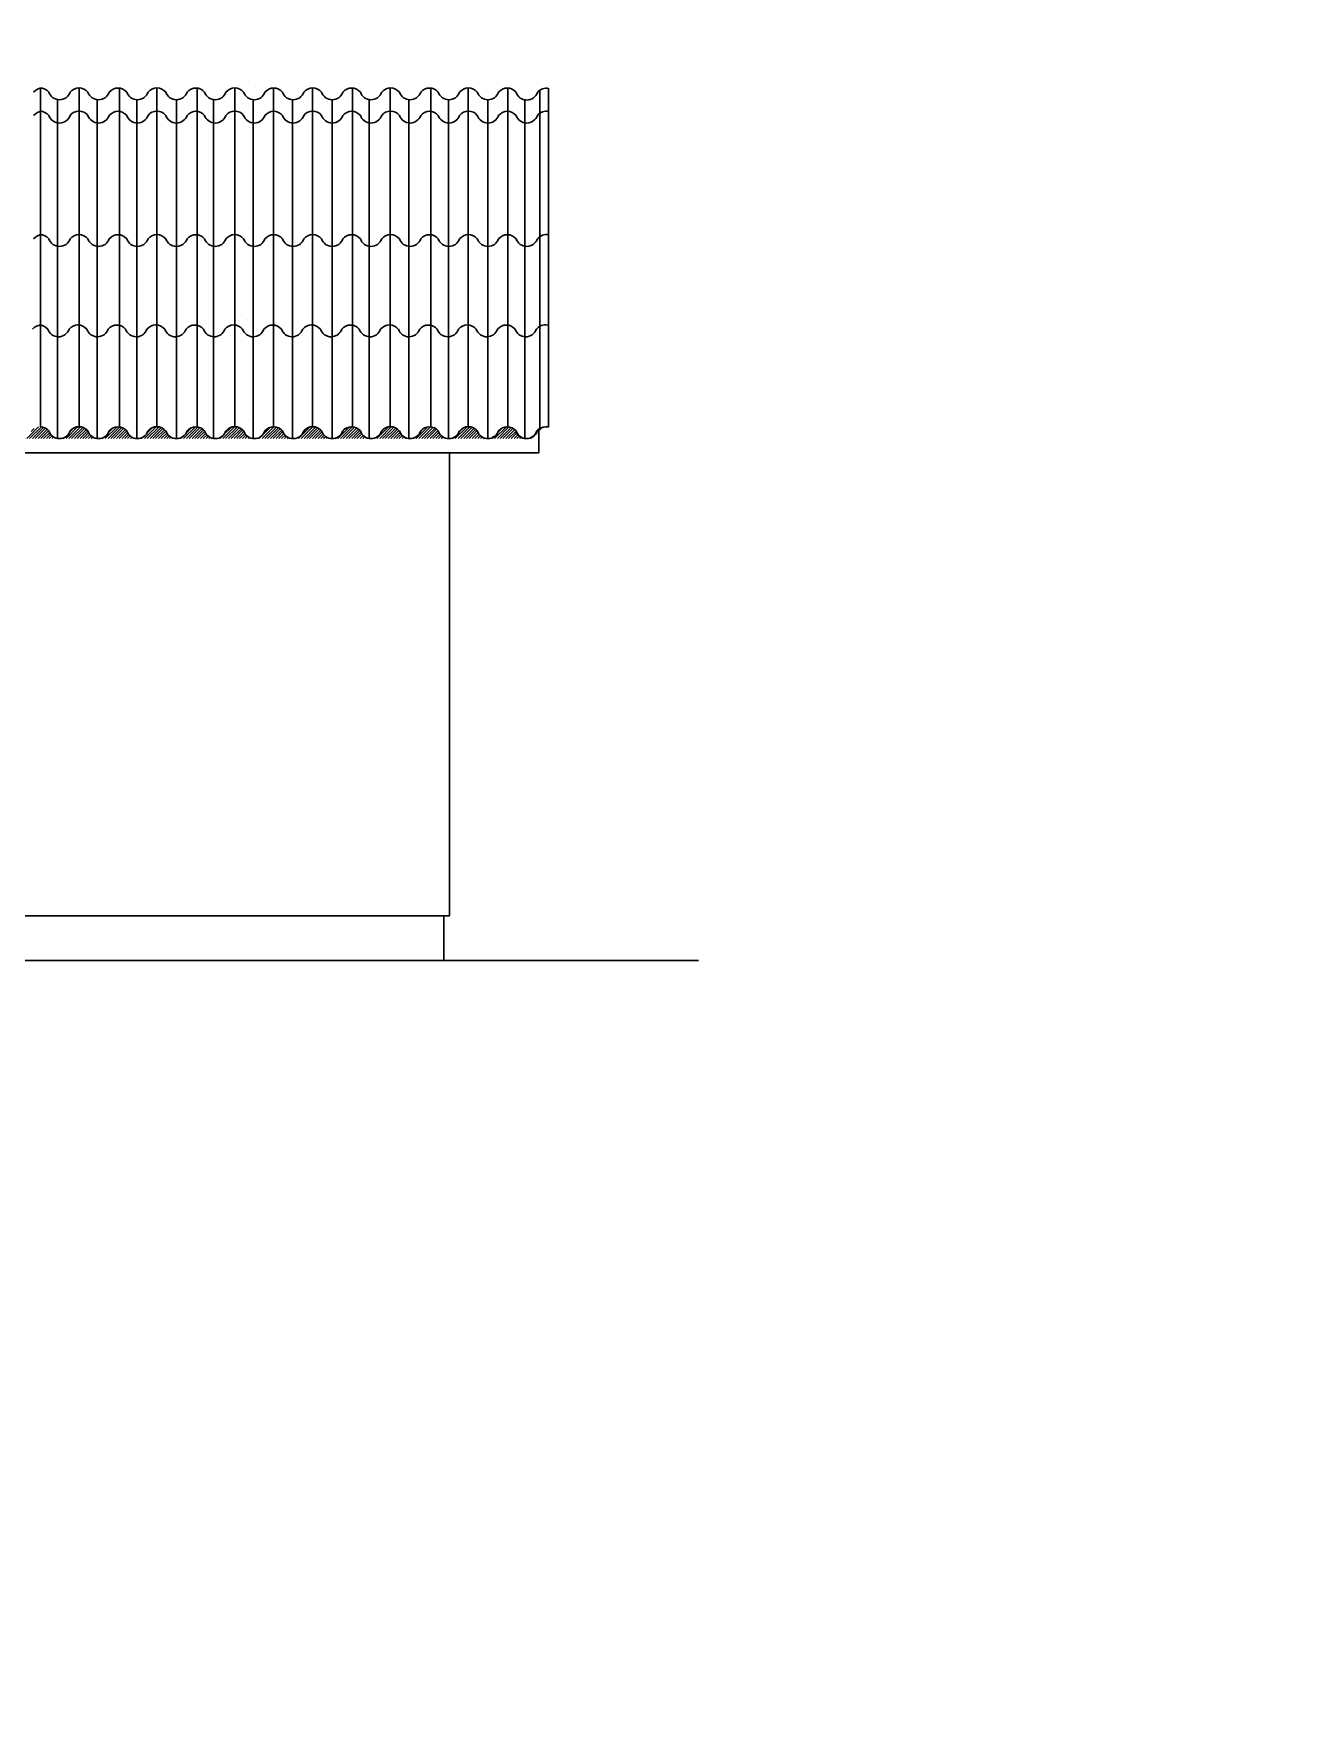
# Model space of a CAD drawing. Extents: x -49 to 264, y -41 to 22.
# Drawn here: x 20.46 to 26.82, y -0.74 to 7.75 of the extents above; entities that cross this region are included whole.
import ezdxf

# ---------------------------------------------------------------- set-up
doc = ezdxf.new("R2010")
doc.units = 0
doc.header["$LTSCALE"] = 20
doc.layers.get('0').update_dxf_attribs({"linetype": 'CONTINUOUS'})
doc.layers.get('DEFPOINTS').update_dxf_attribs({"linetype": 'CONTINUOUS'})
for name, color, linetype in [('COTAS', 244, 'CONTINUOUS'), ('EQUIPAMENTOS', 1, 'CONTINUOUS'), ('JANELA', 1, 'CONTINUOUS'), ('MADEIRAME', 244, 'CONTINUOUS'), ('MADEIRAMENTO', 1, 'CONTINUOUS'), ('TELHA', 30, 'CONTINUOUS'), ('VISTAL', 30, 'CONTINUOUS')]:
    doc.layers.add(name, color=color, linetype=linetype)
doc.styles.add('ROMANC', font='ROMANC.SHX')
doc.dimstyles.get("Standard").update_dxf_attribs({"dimtxt": 0.08, "dimasz": 0.12, "dimexe": 0.15, "dimexo": 0.0625, "dimgap": 0.04, "dimtad": 1, "dimzin": 0, "dimtxsty": 'ROMANC', "dimblk1": 'OBLIQUE', "dimblk2": 'OBLIQUE', "dimsah": 1, "dimcen": 0.09, "dimdle": 0.01, "dimclrd": 30, "dimclre": 30, "dimclrt": 244, "dimazin": 3, "dimtfac": 1, "dimtdec": 3, "dimtofl": 0, "dimtmove": 0, "dimatfit": 3, "dimtolj": 1, "dimtzin": 0})

# ---------------------------------------------------------------- blocks, each defined once
blk = doc.blocks.new('*X33')
at = {"color": 0, "linetype": 'CONTINUOUS'}
for p, q in [((262.6814, -53.2256), (262.7388, -53.1682)), ((262.6956, -53.2256), (262.7554, -53.1658)), ((262.7097, -53.2256), (262.768, -53.1673)), ((262.7238, -53.2256), (262.7786, -53.1708)), ((262.738, -53.2256), (262.7877, -53.1759)), ((262.7521, -53.2256), (262.7954, -53.1824)), ((262.7663, -53.2256), (262.8012, -53.1907)), ((262.7804, -53.2256), (262.8061, -53.1999)), ((262.7946, -53.2256), (262.8123, -53.2079)), ((262.8087, -53.2256), (262.8198, -53.2145)), ((262.8794, -53.2256), (262.9364, -53.1687)), ((262.8935, -53.2256), (262.9526, -53.1665)), ((262.9077, -53.2256), (262.9652, -53.1681)), ((262.9218, -53.2256), (262.9757, -53.1717)), ((262.936, -53.2256), (262.9847, -53.1769)), ((262.9501, -53.2256), (262.9924, -53.1834)), ((262.9643, -53.2256), (262.9978, -53.192)), ((262.9784, -53.2256), (263.0029, -53.2011)), ((262.9925, -53.2256), (263.0093, -53.2089)), ((263.0067, -53.2256), (263.0169, -53.2154)), ((262.6673, -53.2256), (262.6682, -53.2247)), ((262.8228, -53.2256), (262.8285, -53.2199)), ((262.837, -53.2256), (262.8388, -53.2238)), ((262.8653, -53.2256), (262.8664, -53.2245)), ((263.0208, -53.2256), (263.0259, -53.2206)), ((263.035, -53.2256), (263.0363, -53.2242))]:
    blk.add_line(p, q, dxfattribs=at)
blk = doc.blocks.new('*X32')
at = {"color": 0, "linetype": 'CONTINUOUS'}
for p, q in [((261.1116, -53.2256), (261.1703, -53.167)), ((261.1258, -53.2256), (261.1855, -53.1659)), ((261.1399, -53.2256), (261.1975, -53.168)), ((261.1541, -53.2256), (261.2077, -53.172)), ((261.1682, -53.2256), (261.2164, -53.1774)), ((261.1823, -53.2256), (261.2238, -53.1842)), ((261.1965, -53.2256), (261.2289, -53.1932)), ((261.2106, -53.2256), (261.2342, -53.2021)), ((261.2248, -53.2256), (261.2407, -53.2097)), ((261.2389, -53.2256), (261.2485, -53.216)), ((261.3096, -53.2256), (261.3677, -53.1675)), ((261.3238, -53.2256), (261.3827, -53.1667)), ((261.3379, -53.2256), (261.3947, -53.1688)), ((261.3521, -53.2256), (261.4048, -53.1729)), ((261.3662, -53.2256), (261.4134, -53.1784)), ((261.3803, -53.2256), (261.4207, -53.1852)), ((261.3945, -53.2256), (261.4256, -53.1945)), ((261.4086, -53.2256), (261.431, -53.2032)), ((261.4228, -53.2256), (261.4377, -53.2106)), ((261.4369, -53.2256), (261.4457, -53.2168)), ((261.5076, -53.2256), (261.5668, -53.1664)), ((261.5218, -53.2256), (261.5812, -53.1661)), ((261.5297, -53.1893), (261.544, -53.1751)), ((261.5359, -53.2256), (261.5929, -53.1686)), ((261.55, -53.2256), (261.6027, -53.1729)), ((261.5642, -53.2256), (261.6112, -53.1786)), ((261.5783, -53.2256), (261.6184, -53.1856)), ((261.5925, -53.2256), (261.6231, -53.1949)), ((261.6066, -53.2256), (261.6286, -53.2036)), ((261.6208, -53.2256), (261.6354, -53.211)), ((261.6349, -53.2256), (261.6434, -53.2171)), ((261.7056, -53.2256), (261.7642, -53.167)), ((261.7197, -53.2256), (261.7785, -53.1669)), ((261.7266, -53.1905), (261.7423, -53.1748)), ((261.7339, -53.2256), (261.79, -53.1695)), ((261.748, -53.2256), (261.7998, -53.1738)), ((261.7622, -53.2256), (261.8082, -53.1796)), ((261.7763, -53.2256), (261.8153, -53.1866)), ((261.7905, -53.2256), (261.8199, -53.1962)), ((261.8046, -53.2256), (261.8255, -53.2047)), ((261.8187, -53.2256), (261.8325, -53.2119)), ((261.8329, -53.2256), (261.8407, -53.2178)), ((261.9036, -53.2256), (261.9632, -53.1661)), ((261.9177, -53.2256), (261.9769, -53.1664)), ((261.921, -53.194), (261.9434, -53.1716)), ((261.9319, -53.2256), (261.9882, -53.1693)), ((261.946, -53.2256), (261.9978, -53.1739)), ((261.9602, -53.2256), (262.006, -53.1798)), ((261.9743, -53.2256), (262.0129, -53.187)), ((261.9884, -53.2256), (262.0174, -53.1967)), ((262.0026, -53.2256), (262.0231, -53.2051)), ((262.0167, -53.2256), (262.0301, -53.2122)), ((262.0309, -53.2256), (262.0384, -53.2181)), ((262.1016, -53.2256), (262.1605, -53.1667)), ((262.1157, -53.2256), (262.1741, -53.1672)), ((262.1176, -53.1955), (262.1413, -53.1718)), ((262.1299, -53.2256), (262.1853, -53.1702)), ((262.144, -53.2256), (262.1948, -53.1748)), ((262.1582, -53.2256), (262.203, -53.1808)), ((262.1723, -53.2256), (262.2096, -53.1883)), ((262.1864, -53.2256), (262.2142, -53.1979)), ((262.2006, -53.2256), (262.2201, -53.2061)), ((262.2147, -53.2256), (262.2273, -53.2131)), ((262.2854, -53.2256), (262.2945, -53.2165)), ((262.2996, -53.2256), (262.3593, -53.1659)), ((262.3109, -53.2002), (262.3415, -53.1696)), ((262.3137, -53.2256), (262.3725, -53.1668)), ((262.3279, -53.2256), (262.3834, -53.17)), ((262.342, -53.2256), (262.3927, -53.1749)), ((262.3561, -53.2256), (262.4007, -53.1811)), ((262.3703, -53.2256), (262.4071, -53.1888)), ((262.3844, -53.2256), (262.4117, -53.1983)), ((262.3986, -53.2256), (262.4177, -53.2065)), ((262.4127, -53.2256), (262.4249, -53.2134)), ((262.4834, -53.2256), (262.4941, -53.2149)), ((262.4976, -53.2256), (262.5566, -53.1665)), ((262.5065, -53.2025), (262.5391, -53.1699)), ((262.5117, -53.2256), (262.5697, -53.1676)), ((262.5258, -53.2256), (262.5805, -53.1709)), ((262.54, -53.2256), (262.5898, -53.1758)), ((262.5541, -53.2256), (262.5977, -53.1821)), ((262.5683, -53.2256), (262.6037, -53.1902)), ((262.5824, -53.2256), (262.6085, -53.1995)), ((262.5966, -53.2256), (262.6147, -53.2075)), ((262.6107, -53.2256), (262.6221, -53.2142)), ((261.0975, -53.2256), (261.0997, -53.2234)), ((261.2531, -53.2256), (261.2576, -53.2211)), ((261.2672, -53.2256), (261.2683, -53.2246)), ((261.2955, -53.2256), (261.298, -53.2231)), ((261.451, -53.2256), (261.455, -53.2216)), ((261.4652, -53.2256), (261.4659, -53.2249)), ((261.4935, -53.2256), (261.497, -53.2221)), ((261.649, -53.2256), (261.6528, -53.2219)), ((261.6632, -53.2256), (261.6638, -53.225)), ((261.6915, -53.2256), (261.6955, -53.2216)), ((261.847, -53.2256), (261.8503, -53.2224)), ((261.8612, -53.2256), (261.8615, -53.2253)), ((261.8895, -53.2256), (261.895, -53.22)), ((262.045, -53.2256), (262.0481, -53.2226)), ((262.0592, -53.2256), (262.0594, -53.2253)), ((262.0733, -53.2256), (262.0734, -53.2255)), ((262.0874, -53.2256), (262.0938, -53.2193)), ((262.2289, -53.2256), (262.2357, -53.2188)), ((262.243, -53.2256), (262.2456, -53.2231)), ((262.2713, -53.2256), (262.2717, -53.2253)), ((262.4269, -53.2256), (262.4334, -53.219)), ((262.441, -53.2256), (262.4434, -53.2232)), ((262.4693, -53.2256), (262.4698, -53.2251)), ((262.6248, -53.2256), (262.6308, -53.2197)), ((262.639, -53.2256), (262.6409, -53.2237))]:
    blk.add_line(p, q, dxfattribs=at)
blk = doc.blocks.new('*X1')
at = {"color": 0, "linetype": 'CONTINUOUS'}
for p, q in [((252.6282, -53.8071), (252.6282, -53.8071)), ((252.7024, -53.7359), (252.7024, -53.7359)), ((252.7349, -53.7605), (252.7349, -53.7605))]:
    blk.add_line(p, q, dxfattribs=at)
blk = doc.blocks.new('*X34')
at = {"color": 0, "linetype": 'CONTINUOUS'}
for p, q in [((263.0774, -53.2256), (263.1104, -53.1926)), ((263.0915, -53.2256), (263.1104, -53.2068)), ((263.0633, -53.2256), (263.065, -53.2238)), ((263.1057, -53.2256), (263.1104, -53.2209))]:
    blk.add_line(p, q, dxfattribs=at)
blk = doc.blocks.new('_OBLIQUE')
at = {"color": 0, "linetype": 'BYBLOCK'}
blk.add_line((-0.5, -0.5), (0.5, 0.5), dxfattribs=at)
blk = doc.blocks.new('*D285')
at = {"color": 30, "linetype": 'BYBLOCK'}
for p, q in [((5.4514, 16.7744), (3.9857, 16.7744)), ((4.1357, 16.7844), (4.1357, 16.6444)), ((5.4514, 16.6444), (3.9857, 16.6444)), ((4.1357, 16.6444), (4.1357, 16.2005)), ((34.6053, 8.3979), (34.6053, 9.8479)), ((34.5022, 9.8379), (34.4553, 9.8379)), ((32.265, 9.5685), (34.255, 9.5685)), ((32.275, 9.5379), (32.275, 9.4185)), ((34.245, 9.5379), (34.245, 9.4185)), ((34.3609, 8.4079), (34.4553, 8.4079)), ((256.8586, -40.1982), (257.1335, -40.1982)), ((257.0835, -40.1982), (257.0835, -40.2358)), ((257.0835, -40.5982), (257.0835, -40.5606))]:
    blk.add_line(p, q, dxfattribs=at)
at = {"layer": 'DEFPOINTS', "color": 0, "linetype": 'BYBLOCK'}
for p in [(5.7514, 16.7744), (4.1357, 16.6444), (5.7514, 16.6444), (32.275, 9.8379), (34.245, 9.8379), (34.6053, 9.8379), (34.8022, 9.8379), (34.245, 9.5685), (34.6609, 8.4079), (256.7961, -40.1982), (257.0835, -40.1982), (256.7961, -40.5982)]:
    blk.add_point(p, dxfattribs=at)
at = {"color": 30, "linetype": 'BYBLOCK'}
for p, xscale, yscale, zscale, rotation in [((4.1357, 16.7744), 0.12, 0.12, 0.12, 90), ((4.1357, 16.6444), 0.12, 0.12, 0.12, 270), ((34.6053, 9.8379), 0.12, 0.12, 0.12, 90), ((32.275, 9.5685), 0.12, 0.12, 0.12, 180), ((34.6053, 8.4079), 0.12, 0.12, 0.12, 270), ((257.0835, -40.1982), 0.05, 0.05, 0.05, 90), ((257.0835, -40.5982), 0.05, 0.05, 0.05, 270)]:
    blk.add_blockref('_OBLIQUE', p, dxfattribs=dict(at, xscale=xscale, yscale=yscale, zscale=zscale, rotation=rotation))
at = {"color": 30, "linetype": 'BYBLOCK', "xscale": 0.12, "yscale": 0.12, "zscale": 0.12}
blk.add_blockref('_OBLIQUE', (34.245, 9.5685), dxfattribs=at)
at = {"color": 244, "linetype": 'BYBLOCK', "attachment_point": 5, "rotation": 90, "style": 'ROMANC'}
for s, insert, char_height in [('\\A1;0.13', (4.0557, 16.3625), 0.08), ('\\A1;{1.53}', (34.5253, 9.1229), 0.08), ('\\A1;0.40', (257.0835, -40.3982), 0.1)]:
    blk.add_mtext(s, dxfattribs=dict(at, insert=insert, char_height=char_height))
at = {"color": 244, "linetype": 'BYBLOCK', "insert": (33.26, 9.6485), "char_height": 0.08, "attachment_point": 5, "style": 'ROMANC'}
blk.add_mtext('\\A1;1.97', dxfattribs=at)
blk = doc.blocks.new('*D286')
at = {"color": 30, "linetype": 'BYBLOCK'}
for p, q in [((5.4514, 15.5444), (3.9879, 15.5444)), ((4.1379, 15.5544), (4.1379, 15.4144)), ((5.4514, 15.4144), (3.9879, 15.4144)), ((4.1379, 15.4144), (4.1379, 14.9705)), ((30.1071, 11.4748), (30.1071, 11.2933)), ((30.0571, 11.3933), (30.6571, 11.3933)), ((30.6071, 11.4239), (30.6071, 11.2933)), ((34.335, 9.5589), (36.3307, 9.5589)), ((34.345, 9.5379), (34.345, 9.4089)), ((36.3207, 9.5379), (36.3207, 9.4089)), ((263.1948, -40.2981), (263.1948, -40.5684)), ((262.6661, -40.5107), (262.6661, -40.5684)), ((262.6661, -40.5184), (262.7205, -40.5184)), ((263.1948, -40.5184), (263.1405, -40.5184))]:
    blk.add_line(p, q, dxfattribs=at)
at = {"layer": 'DEFPOINTS', "color": 0, "linetype": 'BYBLOCK'}
for p in [(5.7514, 15.5444), (4.1379, 15.4144), (5.7514, 15.4144), (30.1071, 12.8748), (30.6071, 12.8239), (30.6071, 11.3933), (34.345, 9.8379), (36.3207, 9.8379), (36.3207, 9.5589), (263.1948, -40.2356), (262.6661, -40.4482), (263.1948, -40.5184)]:
    blk.add_point(p, dxfattribs=at)
at = {"color": 30, "linetype": 'BYBLOCK'}
for p, xscale, yscale, zscale, rotation in [((4.1379, 15.5444), 0.12, 0.12, 0.12, 90), ((4.1379, 15.4144), 0.12, 0.12, 0.12, 270), ((30.1071, 11.3933), 0.1, 0.1, 0.1, 180), ((34.345, 9.5589), 0.12, 0.12, 0.12, 180), ((262.6661, -40.5184), 0.05, 0.05, 0.05, 180)]:
    blk.add_blockref('_OBLIQUE', p, dxfattribs=dict(at, xscale=xscale, yscale=yscale, zscale=zscale, rotation=rotation))
for p, xscale, yscale, zscale in [((30.6071, 11.3933), 0.1, 0.1, 0.1), ((36.3207, 9.5589), 0.12, 0.12, 0.12), ((263.1948, -40.5184), 0.05, 0.05, 0.05)]:
    blk.add_blockref('_OBLIQUE', p, dxfattribs=dict(at, xscale=xscale, yscale=yscale, zscale=zscale))
at = {"color": 244, "linetype": 'BYBLOCK', "insert": (4.0579, 15.1325), "char_height": 0.08, "attachment_point": 5, "rotation": 90, "style": 'ROMANC'}
blk.add_mtext('\\A1;0.13', dxfattribs=at)
at = {"color": 244, "linetype": 'BYBLOCK', "attachment_point": 5, "style": 'ROMANC'}
for s, insert, char_height in [('\\A1;0.50', (30.3571, 11.4733), 0.08), ('\\A1;1.98', (35.3329, 9.6389), 0.08), ('\\A1;{0.500}', (262.9305, -40.5184), 0.1)]:
    blk.add_mtext(s, dxfattribs=dict(at, insert=insert, char_height=char_height))

msp = doc.modelspace()

# ---------------------------------------------------------------- linework, layer by layer
at = {"color": 0, "linetype": 'CONTINUOUS'}
msp.add_line((21.9786, 5.7051), (21.9828, 5.7093), dxfattribs=at)
at = {"color": 30, "linetype": 'CONTINUOUS'}
for p, q in [((21.9928, 5.7051), (22.0521, 5.7645)), ((22.0069, 5.7051), (22.0663, 5.7645)), ((22.021, 5.7051), (22.0778, 5.7619)), ((22.0352, 5.7051), (22.0875, 5.7575)), ((22.0493, 5.7051), (22.0959, 5.7517)), ((22.0635, 5.7051), (22.103, 5.7446)), ((22.0776, 5.7051), (22.1076, 5.7352)), ((22.0918, 5.7051), (22.1132, 5.7266)), ((22.1059, 5.7051), (22.1201, 5.7193)), ((22.12, 5.7051), (22.1282, 5.7133)), ((22.1342, 5.7051), (22.1377, 5.7086)), ((22.1483, 5.7051), (22.1488, 5.7056)), ((22.1766, 5.7051), (22.1813, 5.7099)), ((22.1907, 5.7051), (22.2495, 5.7639)), ((22.2049, 5.7051), (22.2635, 5.7637)), ((22.21, 5.7385), (22.2288, 5.7573)), ((22.219, 5.7051), (22.2749, 5.761)), ((22.2332, 5.7051), (22.2846, 5.7566)), ((22.2473, 5.7051), (22.2929, 5.7507)), ((22.2615, 5.7051), (22.2999, 5.7436)), ((22.2756, 5.7051), (22.3044, 5.7339)), ((22.2897, 5.7051), (22.3101, 5.7255)), ((22.3039, 5.7051), (22.3172, 5.7184)), ((22.318, 5.7051), (22.3255, 5.7126)), ((22.3322, 5.7051), (22.3351, 5.7081)), ((22.3605, 5.7051), (22.3606, 5.7052)), ((22.3746, 5.7051), (22.3812, 5.7117)), ((22.3887, 5.7051), (22.4484, 5.7648)), ((22.4029, 5.7051), (22.4619, 5.7642)), ((22.4042, 5.7347), (22.4294, 5.76)), ((22.417, 5.7051), (22.4731, 5.7612)), ((22.4312, 5.7051), (22.4825, 5.7565)), ((22.4453, 5.7051), (22.4907, 5.7505)), ((22.4594, 5.7051), (22.4975, 5.7432)), ((22.4736, 5.7051), (22.5019, 5.7335)), ((22.4877, 5.7051), (22.5078, 5.7252)), ((22.5019, 5.7051), (22.5148, 5.7181)), ((22.516, 5.7051), (22.5232, 5.7123)), ((22.5302, 5.7051), (22.5329, 5.7079)), ((22.5443, 5.7051), (22.5445, 5.7053)), ((22.5584, 5.7051), (22.5586, 5.7053)), ((22.5726, 5.7051), (22.5801, 5.7127)), ((22.5867, 5.7051), (22.6457, 5.7641)), ((22.6006, 5.7331), (22.6272, 5.7597)), ((22.6009, 5.7051), (22.6591, 5.7634)), ((22.615, 5.7051), (22.6702, 5.7603)), ((22.6292, 5.7051), (22.6796, 5.7556)), ((22.6433, 5.7051), (22.6876, 5.7495)), ((22.6574, 5.7051), (22.6941, 5.7418)), ((22.6716, 5.7051), (22.6987, 5.7323)), ((22.6857, 5.7051), (22.7047, 5.7241)), ((22.6999, 5.7051), (22.712, 5.7172)), ((22.714, 5.7051), (22.7205, 5.7116)), ((22.7281, 5.7051), (22.7305, 5.7074)), ((22.7564, 5.7051), (22.757, 5.7057)), ((22.7706, 5.7051), (22.782, 5.7166)), ((22.7847, 5.7051), (22.8445, 5.7649)), ((22.7927, 5.7273), (22.8272, 5.7617)), ((22.7989, 5.7051), (22.8575, 5.7638)), ((22.813, 5.7051), (22.8683, 5.7604)), ((22.8271, 5.7051), (22.8775, 5.7555)), ((22.8413, 5.7051), (22.8854, 5.7492)), ((22.8554, 5.7051), (22.8915, 5.7413)), ((22.8696, 5.7051), (22.8963, 5.7318)), ((22.8837, 5.7051), (22.9023, 5.7237)), ((22.8979, 5.7051), (22.9096, 5.7169)), ((22.912, 5.7051), (22.9182, 5.7114)), ((22.9261, 5.7051), (22.9283, 5.7073)), ((22.9544, 5.7051), (22.9551, 5.7058)), ((22.9686, 5.7051), (22.9847, 5.7213)), ((22.9853, 5.7218), (23.0248, 5.7613))]:
    msp.add_line(p, q, dxfattribs=at)
at = {"color": 1, "linetype": 'CONTINUOUS'}
msp.add_line((22.0133, 5.7398), (22.0307, 5.7572), dxfattribs=at)
at = {"layer": 'EQUIPAMENTOS', "color": 30, "linetype": 'CONTINUOUS'}
for p, q in [((20.5782, 7.4186), (20.5782, 7.3357)), ((20.7782, 7.4186), (20.7782, 7.3357)), ((20.9782, 7.4186), (20.9782, 7.3357)), ((21.1782, 7.4186), (21.1782, 7.3357)), ((21.3649, 7.4186), (21.3649, 7.3357)), ((21.5649, 7.4186), (21.5649, 7.3357)), ((21.7649, 7.4186), (21.7649, 7.3357)), ((21.9649, 7.4186), (21.9649, 7.3357)), ((22.1516, 7.4186), (22.1516, 7.3357)), ((22.3516, 7.4186), (22.3516, 7.3357)), ((22.5516, 7.4186), (22.5516, 7.3357)), ((22.7516, 7.4186), (22.7516, 7.3357)), ((22.9383, 7.4186), (22.9383, 7.3357))]:
    msp.add_line(p, q, dxfattribs=at)
at = {"layer": 'EQUIPAMENTOS', "color": 244, "linetype": 'CONTINUOUS'}
for p, q in [((23.0133, 7.4639), (23.0133, 5.7529)), ((20.5782, 7.3357), (20.5782, 5.7052)), ((20.7782, 7.3357), (20.7782, 5.7052)), ((20.9782, 7.3357), (20.9782, 5.7052)), ((21.1782, 7.3357), (21.1782, 5.7052)), ((21.3649, 7.3357), (21.3649, 5.7052)), ((21.5649, 7.3361), (21.5649, 5.7052)), ((21.7649, 7.3357), (21.7649, 5.7052)), ((21.9649, 7.3357), (21.9649, 5.7052)), ((22.1516, 7.3357), (22.1516, 5.7052)), ((22.3516, 7.3357), (22.3516, 5.7052)), ((22.5516, 7.3357), (22.5516, 5.7052)), ((22.7516, 7.3357), (22.7516, 5.7052)), ((22.9383, 7.3357), (22.9383, 5.7052))]:
    msp.add_line(p, q, dxfattribs=at)
at = {"layer": 'EQUIPAMENTOS', "color": 30, "linetype": 'CONTINUOUS'}
for centre, start, end in [((20.501, 7.4183), 90, 140.75049), ((20.4895, 7.4184), 39.24951, 90), ((20.6862, 7.4191), 90, 141.77775), ((20.6862, 7.4191), 38.22225, 90), ((20.8829, 7.4184), 90, 140.75049), ((20.8829, 7.4184), 39.24951, 90), ((21.0796, 7.4191), 90, 141.77775), ((21.0796, 7.4191), 38.22225, 90), ((21.2762, 7.4184), 90, 140.75049), ((21.2762, 7.4184), 39.24951, 90), ((21.4729, 7.4191), 90, 141.77775), ((21.4729, 7.4191), 38.22225, 90), ((21.6696, 7.4184), 90, 140.75049), ((21.6696, 7.4184), 39.24951, 90), ((21.8662, 7.4191), 90, 141.77775), ((21.8662, 7.4191), 38.22225, 90), ((22.0629, 7.4184), 90, 140.75049), ((22.0629, 7.4184), 39.24951, 90), ((22.0629, 7.4184), 39.24951, 90), ((22.2596, 7.4191), 90, 141.77775), ((22.2596, 7.4191), 38.22225, 90), ((22.4563, 7.4184), 90, 140.75049), ((22.4563, 7.4184), 39.24951, 90), ((22.6529, 7.4191), 90, 141.77775), ((22.6529, 7.4191), 38.22225, 90), ((22.8496, 7.4184), 90, 140.75049), ((22.8496, 7.4184), 39.24951, 90), ((23.0463, 7.4174), 78.05374, 141.77775), ((20.5876, 7.473), 199.00789, 340.89032), ((20.7849, 7.473), 199.10968, 340.99211), ((20.9809, 7.473), 199.00789, 340.89032), ((21.1782, 7.473), 199.10968, 340.99211), ((21.3743, 7.473), 199.00789, 340.89032), ((21.5715, 7.473), 199.10968, 340.99211), ((21.7676, 7.473), 199.00789, 340.89032), ((21.9649, 7.473), 199.10968, 340.99211), ((22.1609, 7.473), 199.00789, 340.89032), ((22.3582, 7.473), 199.10968, 340.99211), ((22.5543, 7.473), 199.00789, 340.89032), ((22.7516, 7.473), 199.10968, 340.99211), ((22.9476, 7.4713), 199.00789, 340.89032), ((20.501, 7.3007), 90, 140.75049), ((20.4895, 7.3008), 39.24951, 90), ((20.5876, 7.3554), 199.00789, 340.89032), ((20.6862, 7.3015), 90, 141.77775), ((20.6862, 7.3015), 38.22225, 90), ((20.7849, 7.3554), 199.10968, 340.99211), ((20.8829, 7.3008), 90, 140.75049), ((20.8829, 7.3008), 39.24951, 90), ((20.9809, 7.3554), 199.00789, 340.89032), ((21.0796, 7.3015), 90, 141.77775), ((21.0796, 7.3015), 38.22225, 90), ((21.1782, 7.3554), 199.10968, 340.99211), ((21.2762, 7.3008), 90, 140.75049), ((21.2762, 7.3008), 39.24951, 90), ((21.3743, 7.3554), 199.00789, 340.89032), ((21.4729, 7.3015), 90, 141.77775), ((21.4729, 7.3015), 38.22225, 90), ((21.5715, 7.3554), 199.10968, 340.99211), ((21.6696, 7.3008), 90, 140.75049), ((21.6696, 7.3008), 39.24951, 90), ((21.7676, 7.3554), 199.00789, 340.89032), ((21.8662, 7.3015), 90, 141.77775), ((21.8662, 7.3015), 38.22225, 90), ((21.9649, 7.3554), 199.10968, 340.99211), ((22.0629, 7.3008), 90, 140.75049), ((22.0629, 7.3008), 39.24951, 90), ((22.0629, 7.3008), 39.24951, 90), ((22.1609, 7.3554), 199.00789, 340.89032), ((22.2596, 7.3015), 90, 141.77775), ((22.2596, 7.3015), 38.22225, 90), ((22.3582, 7.3554), 199.10968, 340.99211), ((22.4563, 7.3008), 90, 140.75049), ((22.4563, 7.3008), 39.24951, 90), ((22.5543, 7.3554), 199.00789, 340.89032), ((22.6529, 7.3015), 90, 141.77775), ((22.6529, 7.3015), 38.22225, 90), ((22.7516, 7.3554), 199.10968, 340.99211), ((22.8496, 7.3008), 90, 140.75049), ((22.8496, 7.3008), 39.24951, 90), ((22.9476, 7.3554), 199.00789, 340.89032), ((23.0463, 7.3015), 78.05374, 141.77775), ((22.0629, 5.7073), 39.24951, 90), ((22.9447, 5.7619), 199.10968, 340.99211), ((23.0427, 5.7072), 90, 140.75049)]:
    msp.add_arc(centre, 0.057, start, end, dxfattribs=at)
at = {"layer": 'EQUIPAMENTOS', "color": 244, "linetype": 'CONTINUOUS'}
for centre, start, end in [((20.501, 6.6776), 90, 140.75049), ((20.4895, 6.6777), 39.24951, 90), ((20.5876, 6.7323), 199.00789, 340.89032), ((20.6862, 6.6784), 90, 141.77775), ((20.6862, 6.6784), 38.22225, 90), ((20.7849, 6.7323), 199.10968, 340.99211), ((20.8829, 6.6777), 90, 140.75049), ((20.8829, 6.6777), 39.24951, 90), ((20.9809, 6.7323), 199.00789, 340.89032), ((21.0796, 6.6784), 90, 141.77775), ((21.0796, 6.6784), 38.22225, 90), ((21.1782, 6.7323), 199.10968, 340.99211), ((21.2762, 6.6777), 90, 140.75049), ((21.2762, 6.6777), 39.24951, 90), ((21.3743, 6.7323), 199.00789, 340.89032), ((21.4729, 6.6784), 90, 141.77775), ((21.4729, 6.6784), 38.22225, 90), ((21.5715, 6.7323), 199.10968, 340.99211), ((21.6696, 6.6777), 90, 140.75049), ((21.6696, 6.6777), 39.24951, 90), ((21.7676, 6.7323), 199.00789, 340.89032), ((21.8662, 6.6784), 90, 141.77775), ((21.8662, 6.6784), 38.22225, 90), ((21.9649, 6.7323), 199.10968, 340.99211), ((22.0629, 6.6777), 90, 140.75049), ((22.0629, 6.6777), 39.24951, 90), ((22.0629, 6.6777), 39.24951, 90), ((22.1609, 6.7323), 199.00789, 340.89032), ((22.2596, 6.6784), 90, 141.77775), ((22.2596, 6.6784), 38.22225, 90), ((22.3582, 6.7323), 199.10968, 340.99211), ((22.4563, 6.6777), 90, 140.75049), ((22.4563, 6.6777), 39.24951, 90), ((22.5543, 6.7323), 199.00789, 340.89032), ((22.6529, 6.6784), 90, 141.77775), ((22.6529, 6.6784), 38.22225, 90), ((22.7516, 6.7323), 199.10968, 340.99211), ((22.8496, 6.6777), 90, 140.75049), ((22.8496, 6.6777), 39.24951, 90), ((22.9476, 6.7323), 199.00789, 340.89032), ((23.0463, 6.6784), 78.05374, 141.77775), ((20.4956, 6.2213), 90, 140.75049), ((20.4841, 6.2214), 39.24951, 90), ((20.5821, 6.276), 199.00789, 340.89032), ((20.6807, 6.2221), 90, 141.77775), ((20.6807, 6.2221), 38.22225, 90), ((20.7794, 6.276), 199.10968, 340.99211), ((20.8774, 6.2214), 90, 140.75049), ((20.8774, 6.2214), 39.24951, 90), ((20.9754, 6.276), 199.00789, 340.89032), ((21.0741, 6.2221), 90, 141.77775), ((21.0741, 6.2221), 38.22225, 90), ((21.1727, 6.276), 199.10968, 340.99211), ((21.2708, 6.2214), 90, 140.75049), ((21.2708, 6.2214), 39.24951, 90), ((21.3688, 6.276), 199.00789, 340.89032), ((21.4674, 6.2221), 90, 141.77775), ((21.4674, 6.2221), 38.22225, 90), ((21.5661, 6.276), 199.10968, 340.99211), ((21.6641, 6.2214), 90, 140.75049), ((21.6641, 6.2214), 39.24951, 90), ((21.7621, 6.276), 199.00789, 340.89032), ((21.8608, 6.2221), 90, 141.77775), ((21.8608, 6.2221), 38.22225, 90), ((21.9594, 6.276), 199.10968, 340.99211), ((22.0574, 6.2214), 90, 140.75049), ((22.0574, 6.2214), 39.24951, 90), ((22.0574, 6.2214), 39.24951, 90), ((22.1555, 6.276), 199.00789, 340.89032), ((22.2541, 6.2221), 90, 141.77775), ((22.2541, 6.2221), 38.22225, 90), ((22.3528, 6.276), 199.10968, 340.99211), ((22.4508, 6.2214), 90, 140.75049), ((22.4508, 6.2214), 39.24951, 90), ((22.5488, 6.276), 199.00789, 340.89032), ((22.6475, 6.2221), 90, 141.77775), ((22.6475, 6.2221), 38.22225, 90), ((22.7461, 6.276), 199.10968, 340.99211), ((22.8441, 6.2214), 90, 140.75049), ((22.8441, 6.2214), 39.24951, 90), ((22.9422, 6.276), 199.00789, 340.89032), ((23.0408, 6.2221), 78.05374, 141.77775)]:
    msp.add_arc(centre, 0.057, start, end, dxfattribs=at)
at = {"layer": 'EQUIPAMENTOS', "color": 1, "linetype": 'CONTINUOUS'}
for centre, start, end in [((20.4895, 5.7073), 39.24951, 90), ((20.5876, 5.762), 199.00789, 340.89032), ((20.6862, 5.708), 90, 141.77775), ((20.6862, 5.708), 38.22225, 90), ((20.7849, 5.762), 199.10968, 340.99211), ((20.8829, 5.7073), 90, 140.75049), ((20.8829, 5.7073), 39.24951, 90), ((20.9809, 5.762), 199.00789, 340.89032), ((21.0796, 5.708), 90, 141.77775), ((21.0796, 5.708), 38.22225, 90), ((21.1782, 5.762), 199.10968, 340.99211), ((21.2762, 5.7073), 90, 140.75049), ((21.2762, 5.7073), 39.24951, 90), ((21.3743, 5.762), 199.00789, 340.89032), ((21.4729, 5.708), 90, 141.77775), ((21.4729, 5.708), 38.22225, 90), ((21.5715, 5.762), 199.10968, 340.99211), ((21.6696, 5.7073), 90, 140.75049), ((21.6696, 5.7073), 39.24951, 90), ((21.7676, 5.762), 199.00789, 340.89032), ((21.8662, 5.708), 90, 141.77775), ((21.8662, 5.708), 38.22225, 90), ((21.9649, 5.762), 199.10968, 340.99211), ((22.0629, 5.7073), 90, 140.75049), ((22.0629, 5.7073), 39.24951, 90), ((22.1609, 5.762), 199.00789, 340.89032), ((22.2596, 5.708), 90, 141.77775), ((22.2596, 5.708), 38.22225, 90), ((22.3582, 5.762), 199.10968, 340.99211), ((22.4563, 5.7073), 90, 140.75049), ((22.4563, 5.7073), 39.24951, 90), ((22.5543, 5.762), 199.00789, 340.89032), ((22.6529, 5.708), 90, 141.77775), ((22.6529, 5.708), 38.22225, 90), ((22.7516, 5.762), 199.10968, 340.99211), ((22.8496, 5.7073), 90, 140.75049), ((22.8496, 5.7073), 39.24951, 90), ((22.9476, 5.762), 199.00789, 340.89032), ((23.0456, 5.7073), 90, 140.75049), ((23.0456, 5.7073), 77.4044, 90)]:
    msp.add_arc(centre, 0.057, start, end, dxfattribs=at)
at = {"layer": 'JANELA', "color": 1, "linetype": 'CONTINUOUS'}
msp.add_line((13.9826, 5.6328), (23.0081, 5.6329), dxfattribs=at)
at = {"layer": 'JANELA', "color": 2, "linetype": 'CONTINUOUS'}
msp.add_line((13.1142, 3.0697), (23.8146, 3.0697), dxfattribs=at)
at = {"layer": 'MADEIRAME', "color": 1, "linetype": 'CONTINUOUS'}
msp.add_line((23.0081, 5.6329), (23.0081, 5.7503), dxfattribs=at)
at = {"layer": 'MADEIRAMENTO', "linetype": 'CONTINUOUS'}
msp.add_line((23.0581, 5.763), (23.0581, 7.4744), dxfattribs=at)
at = {"layer": 'VISTAL', "color": 1, "linetype": 'CONTINUOUS'}
for p, q in [((20.4912, 7.4754), (20.4912, 5.7643)), ((20.6875, 7.4754), (20.6875, 5.7643)), ((20.8901, 7.4754), (20.8901, 5.7643)), ((21.08, 7.4754), (21.08, 5.7643)), ((21.2826, 7.4754), (21.2826, 5.7643)), ((21.4725, 7.4754), (21.4725, 5.7643)), ((21.6688, 7.4754), (21.6688, 5.7643)), ((21.865, 7.4754), (21.865, 5.7643)), ((22.0676, 7.4754), (22.0676, 5.7643)), ((22.2576, 7.4754), (22.2576, 5.7643)), ((22.4635, 7.4754), (22.4635, 5.7643)), ((22.6513, 7.4754), (22.6513, 5.7643)), ((22.8512, 7.4754), (22.8512, 5.7643)), ((22.5581, 5.6328), (22.5581, 3.2956)), ((16.9354, 3.2956), (22.5581, 3.2956)), ((22.5281, 3.2956), (22.5281, 3.0697))]:
    msp.add_line(p, q, dxfattribs=at)

# ---------------------------------------------------------------- block references
at = {"layer": 'TELHA', "color": 30, "linetype": 'CONTINUOUS'}
for p in [(-231.1611, 61.2415), (-231.1611, 61.1239)]:
    msp.add_blockref('*X1', p, dxfattribs=at)
at = {"layer": 'TELHA', "color": 244, "linetype": 'CONTINUOUS'}
for p in [(-231.1611, 60.5009), (-231.1666, 60.0445)]:
    msp.add_blockref('*X1', p, dxfattribs=at)
at = {"layer": 'TELHA', "linetype": 'CONTINUOUS'}
msp.add_blockref('*X1', (-231.1611, 59.5305), dxfattribs=at)
at = {"layer": 'VISTAL', "color": 30, "linetype": 'CONTINUOUS'}
for name in ['*X32', '*X33', '*X34']:
    msp.add_blockref(name, (-241.085, 58.9307), dxfattribs=at)

# ---------------------------------------------------------------- dimensions: what is measured, and where the dimension line sits
at = {"layer": 'COTAS', "color": 30, "linetype": 'CONTINUOUS'}
dim = msp.add_linear_dim(base=(15.9425, 11.2227), p1=(15.4425, 12.7042), p2=(15.9425, 12.6533), dimstyle='STANDARD', override={"dimasz": 0.1, "dimexe": 0.1, "dimexo": 1.4, "dimtad": 1, "dimdle": 0.05}, dxfattribs=at)
dim.commit()
dim.dimension.update_dxf_attribs({"geometry": '*D286', "text_midpoint": (15.6925, 11.3027), "insert": (-14.6646, -0.1706)})
at = {"layer": 'VISTAL', "color": 30, "linetype": 'CONTINUOUS'}
for base, p1, p2, picture, middle in [((20.1125, 12.6241), (18.1425, 12.8936), (20.1125, 12.8936), '*D285', (19.1275, 12.7041)), ((22.1882, 12.6145), (20.2125, 12.8936), (22.1882, 12.8936), '*D286', (21.2003, 12.6945))]:
    dim = msp.add_linear_dim(base=base, p1=p1, p2=p2, dimstyle='STANDARD', override={"dimexo": 0.3}, dxfattribs=at)
    dim.commit()
    dim.dimension.update_dxf_attribs({"geometry": picture, "text_midpoint": middle, "insert": (-14.1326, 3.0556)})
dim = msp.add_linear_dim(base=(20.4727, 12.8936), p1=(20.5284, 11.4636), p2=(20.6696, 12.8936), angle=90, text='{1.53}', dimstyle='STANDARD', override={"dimexo": 0.3}, dxfattribs=at)
dim.commit()
dim.dimension.update_dxf_attribs({"geometry": '*D285', "text_midpoint": (20.3927, 12.1786), "insert": (-14.1326, 3.0556)})
for base, p1, p2, picture, middle in [((4.808, 16.6444), (6.4237, 16.7744), (6.4237, 16.6444), '*D285', (4.728, 16.3625)), ((4.8102, 15.4144), (6.4237, 15.5444), (6.4237, 15.4144), '*D286', (4.7302, 15.1325))]:
    dim = msp.add_linear_dim(base=base, p1=p1, p2=p2, angle=90, dimstyle='STANDARD', override={"dimexo": 0.3}, dxfattribs=at)
    dim.commit()
    dim.dimension.update_dxf_attribs({"geometry": picture, "text_midpoint": middle, "insert": (0.6723, 0)})

doc.saveas('drawing.dxf')
